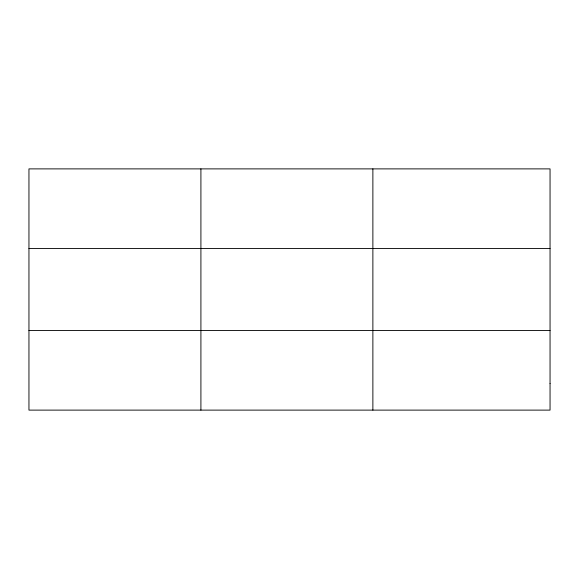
<?xml version="1.0" encoding="UTF-8"?>
<svg xmlns="http://www.w3.org/2000/svg" width="579" height="579" viewBox="0 0 579 579"><rect width="100%" height="100%" fill="white"/><g stroke="black" fill="none" stroke-linecap="round" stroke-linejoin="round"><path stroke-width="0.87" d="M200.913 410.113L200.913 168.887M372.876 410.113L372.876 168.887M28.95 248.492L550.05 248.492M28.95 330.508L550.05 330.508M550.05 383.58L550.05 410.113L28.95 410.113L28.95 168.887L550.05 168.887L550.05 383.58"/></g></svg>
